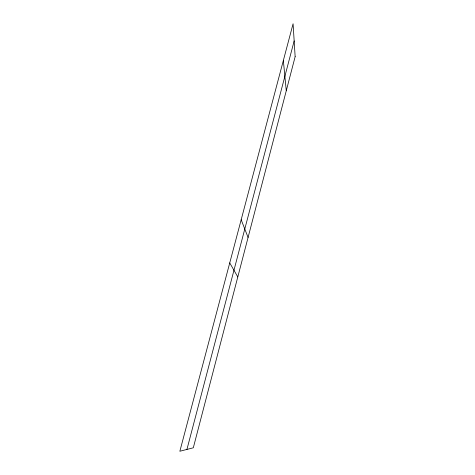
<?xml version="1.0" encoding="UTF-8"?>
<svg xmlns="http://www.w3.org/2000/svg" width="475" height="475" viewBox="0 0 475 475"><rect width="100%" height="100%" fill="white"/><g stroke="black" fill="none" stroke-linecap="round" stroke-linejoin="round"><path stroke-width="0.71" d="M186.93 449.427L294.162 40.927M229.74 262.918L237.797 276.937M241.175 219.741L248.075 237.447M283.349 60.509L286.271 90.761M295.147 56.667L193.313 447.788L179.853 451.25L293.087 23.75L295.147 56.667"/></g></svg>
